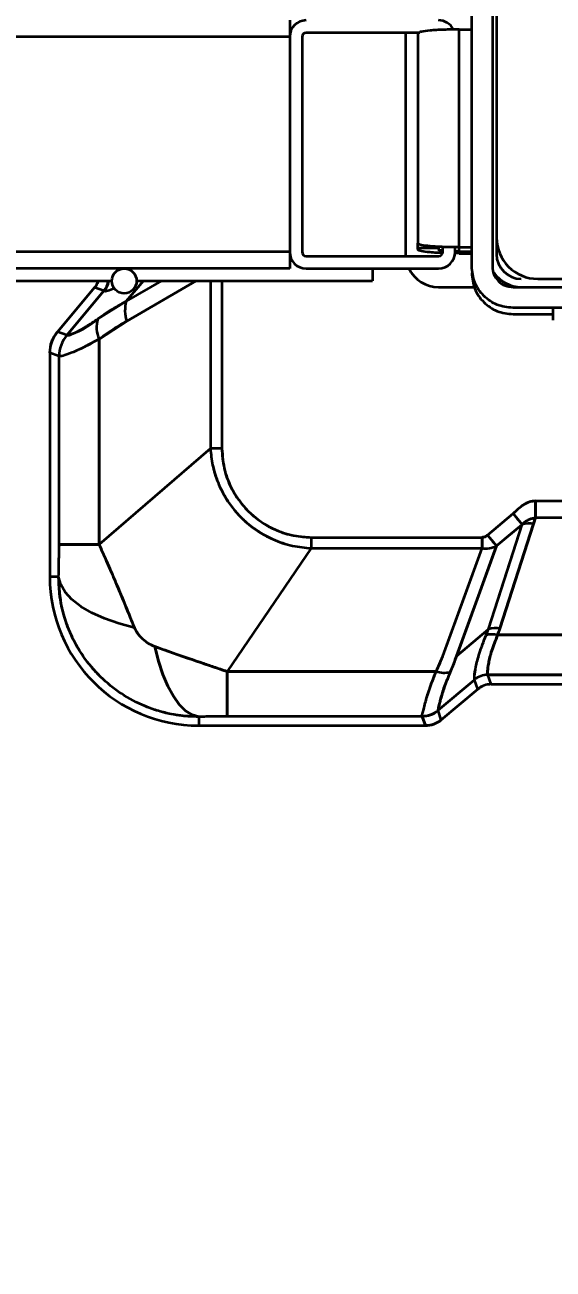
# Model space of a CAD drawing. Header units: millimetres. Extents: x 0 to 420, y 0 to 297.
# Drawn here: x 276.698 to 277.336, y 172.692 to 174.196 of the extents above; entities that cross this region are included whole.
import ezdxf

# ---------------------------------------------------------------- set-up
doc = ezdxf.new("R2010")
doc.units = ezdxf.units.MM
doc.layers.add('尺寸线层', color=150, linetype='Continuous')
doc.styles.add('SLDTEXTSTYLE2', font='TXT', dxfattribs={"width": 0.7})
doc.dimstyles.new('SLDDIMSTYLE0', dxfattribs={"dimtxt": 3.5, "dimasz": 3.302, "dimexe": 0, "dimexo": 0.0625, "dimgap": 0.875, "dimtad": 1, "dimdec": 1, "dimlfac": 100, "dimrnd": 1e-09, "dimzin": 12, "dimdsep": 46, "dimtxsty": 'SLDTEXTSTYLE2', "dimsah": 1, "dimcen": 0.09, "dimadec": 0, "dimazin": 3, "dimtfac": 1, "dimtdec": 3, "dimtofl": 0, "dimtmove": 0, "dimatfit": 3, "dimfxl": 0, "dimfrac": 2, "dimtolj": 1, "dimtzin": 12, "dimarcsym": 0})

# ---------------------------------------------------------------- blocks, each defined once
blk = doc.blocks.new('_D_6')
at = {"layer": '尺寸线层'}
for p, q in [((91.2154, 164.9172), (91.2154, 234.1922)), ((321.3154, 165.1871), (321.3154, 234.1922)), ((321.3154, 233.1922), (91.2154, 233.1922))]:
    blk.add_line(p, q, dxfattribs=at)
for points in [[(91.2154, 233.1922), (94.5174, 232.6842), (94.5174, 233.7002)], [(321.3154, 233.1922), (318.0134, 233.7002), (318.0134, 232.6842)]]:
    blk.add_solid(points, dxfattribs=at)
at = {"layer": '尺寸线层', "insert": (205.1726, 237.704), "char_height": 3.5, "attachment_point": 1, "style": 'SLDTEXTSTYLE2'}
blk.add_mtext('23010', dxfattribs=at)
blk = doc.blocks.new('_D_7')
at = {"layer": '尺寸线层'}
for p, q in [((70.597, 160.4022), (70.597, 246.1922)), ((332.8156, 175.1167), (332.8156, 246.1922)), ((332.8156, 245.1922), (70.597, 245.1922))]:
    blk.add_line(p, q, dxfattribs=at)
for points in [[(70.597, 245.1922), (73.899, 244.6842), (73.899, 245.7002)], [(332.8156, 245.1922), (329.5136, 245.7002), (329.5136, 244.6842)]]:
    blk.add_solid(points, dxfattribs=at)
at = {"layer": '尺寸线层', "insert": (202.8758, 249.704), "char_height": 3.5, "attachment_point": 1, "style": 'SLDTEXTSTYLE2'}
blk.add_mtext('26221.85', dxfattribs=at)

msp = doc.modelspace()

# ---------------------------------------------------------------- linework, layer by layer
at = {"color": 7, "linetype": 'Continuous', "lineweight": 35}
for p, q in [((277.2379, 173.9036), (277.2379, 174.4736)), ((277.2629, 174.4736), (277.2629, 173.9036)), ((277.2679, 174.4386), (277.2679, 173.9386)), ((277.0179, 174.2011), (277.0179, 174.1811)), ((277.2229, 173.9271), (277.2229, 174.1901)), ((277.2229, 174.1901), (277.2379, 174.1901)), ((277.0179, 174.1811), (267.4179, 174.1811)), ((277.0193, 174.1886), (277.0179, 174.1886)), ((277.0179, 174.1886), (277.0193, 174.1886)), ((277.0193, 174.1886), (277.0179, 174.1886)), ((277.0179, 174.1811), (277.0179, 173.9211)), ((277.0179, 174.1811), (277.0179, 173.9211)), ((277.0329, 174.1811), (277.0329, 173.9211)), ((277.1752, 174.1861), (277.0379, 174.1861)), ((277.1579, 174.1861), (277.1579, 173.9186)), ((277.1729, 174.1855), (277.1729, 173.9317)), ((277.2679, 173.9386), (277.2679, 173.9186)), ((277.0179, 173.9211), (267.4179, 173.9211)), ((277.0179, 173.9211), (277.0179, 173.9011)), ((277.1729, 173.9259), (277.1729, 173.9317)), ((277.1979, 173.9259), (277.1729, 173.9259)), ((277.1729, 173.924), (277.1729, 173.9259)), ((277.1979, 173.9259), (277.1979, 173.924)), ((277.2029, 173.9211), (277.2029, 173.9275)), ((277.2229, 173.9194), (277.2171, 173.9195)), ((277.2179, 173.9211), (277.2179, 173.9272)), ((277.2229, 173.9217), (277.2179, 173.9217)), ((277.2229, 173.9271), (277.2379, 173.9271)), ((277.2229, 173.9217), (277.2229, 173.9271)), ((277.2229, 173.9217), (277.2379, 173.9217)), ((277.2229, 173.9194), (277.2379, 173.9194)), ((277.0185, 173.9161), (277.0179, 173.9161)), ((277.0379, 173.9161), (277.1979, 173.9161)), ((277.1579, 173.9186), (277.158, 173.9161)), ((277.0179, 173.9011), (267.4179, 173.9011)), ((277.0379, 173.9011), (277.1979, 173.9011)), ((277.1179, 173.9011), (277.1179, 173.8861)), ((276.6329, 173.8861), (276.8029, 173.8861)), ((276.782, 173.8781), (276.7372, 173.8247)), ((276.782, 173.8781), (276.7372, 173.8247)), ((276.7484, 173.8207), (276.7932, 173.8741)), ((276.7932, 173.8741), (276.7484, 173.8207)), ((276.7932, 173.8741), (276.782, 173.8781)), ((276.7932, 173.8741), (276.782, 173.8781)), ((276.7936, 173.8738), (276.7932, 173.8741)), ((276.863, 173.8861), (276.8204, 173.8615)), ((276.8204, 173.8615), (276.841, 173.8861)), ((276.863, 173.8861), (276.8204, 173.8615)), ((276.841, 173.8861), (276.8204, 173.8615)), ((276.9048, 173.8861), (276.8209, 173.8376)), ((276.9048, 173.8861), (276.8209, 173.8376)), ((276.8329, 173.8861), (277.1179, 173.8861)), ((276.9221, 173.8861), (276.9221, 173.6836)), ((276.9221, 173.8861), (276.9221, 173.6836)), ((276.936, 173.8861), (276.936, 173.6836)), ((276.936, 173.8861), (276.936, 173.6836)), ((277.1979, 173.8786), (277.2413, 173.8786)), ((277.2879, 173.8786), (277.6479, 173.8786)), ((277.3179, 173.8886), (277.6179, 173.8886)), ((276.8204, 173.8615), (276.7861, 173.8403)), ((277.6479, 173.8536), (277.2879, 173.8536)), ((277.2879, 173.8459), (277.3363, 173.8459)), ((277.3363, 173.8386), (277.3363, 173.8536)), ((276.8209, 173.8376), (276.7876, 173.8157)), ((276.7484, 173.8207), (276.7372, 173.8247)), ((276.7484, 173.8207), (276.7372, 173.8247)), ((276.7484, 173.8207), (276.7486, 173.8205)), ((276.7876, 173.5675), (276.7876, 173.8157)), ((276.7876, 173.8157), (276.7876, 173.5675)), ((276.739, 173.795), (276.7279, 173.7991)), ((276.7279, 173.7991), (276.7279, 173.5286)), ((276.7279, 173.7991), (276.7279, 173.5286)), ((276.739, 173.795), (276.7279, 173.7991)), ((276.7393, 173.5675), (276.7393, 173.7949)), ((276.7393, 173.5675), (276.7393, 173.7949)), ((276.9221, 173.6836), (276.7876, 173.5675)), ((276.9221, 173.6836), (276.7876, 173.5675)), ((276.936, 173.6836), (276.9221, 173.6836)), ((276.936, 173.6836), (276.9221, 173.6836)), ((277.3151, 173.6), (277.3151, 173.6203)), ((277.3151, 173.6203), (277.6206, 173.6203)), ((277.3151, 173.6203), (277.3151, 173.6)), ((277.3151, 173.6203), (277.6206, 173.6203)), ((277.257, 173.5788), (277.2879, 173.6048)), ((277.257, 173.5788), (277.2879, 173.6048)), ((277.2989, 173.5917), (277.2879, 173.6048)), ((277.2582, 173.4652), (277.2989, 173.5917)), ((277.2679, 173.5657), (277.2989, 173.5917)), ((277.272, 173.4658), (277.3126, 173.5923)), ((277.3126, 173.5923), (277.272, 173.4658)), ((277.3126, 173.5923), (277.3151, 173.6)), ((277.3151, 173.6), (277.3126, 173.5923)), ((277.3151, 173.6), (277.6206, 173.6)), ((277.3151, 173.6), (277.6206, 173.6)), ((277.044, 173.5761), (277.044, 173.5629)), ((277.044, 173.5761), (277.2505, 173.5761)), ((277.044, 173.5761), (277.044, 173.5629)), ((277.044, 173.5761), (277.2505, 173.5761)), ((277.2505, 173.5761), (277.2505, 173.5629)), ((277.2505, 173.5629), (277.2505, 173.5761)), ((277.257, 173.5788), (277.2679, 173.5657)), ((277.044, 173.5629), (276.9425, 173.414)), ((277.044, 173.5629), (276.9425, 173.414)), ((277.044, 173.5629), (277.2505, 173.5629)), ((277.044, 173.5629), (277.2505, 173.5629)), ((277.2031, 173.4326), (277.2505, 173.5629)), ((277.2679, 173.5657), (277.2195, 173.4327)), ((276.7386, 173.5286), (276.7279, 173.5286)), ((276.7386, 173.5286), (276.7279, 173.5286)), ((277.2195, 173.4327), (277.2582, 173.4652)), ((277.2195, 173.4327), (277.2582, 173.4652)), ((277.2553, 173.4579), (277.2582, 173.4652)), ((277.272, 173.4658), (277.2693, 173.4582)), ((277.6665, 173.4582), (277.2693, 173.4582)), ((277.2693, 173.4582), (277.6665, 173.4582)), ((277.1949, 173.414), (277.2031, 173.4326)), ((277.2195, 173.4327), (277.2121, 173.4132)), ((277.1949, 173.414), (276.9425, 173.414)), ((276.9425, 173.414), (277.1949, 173.414)), ((276.9425, 173.414), (276.9425, 173.3597)), ((277.6784, 173.4101), (277.2574, 173.4101)), ((277.2574, 173.4101), (277.6784, 173.4101)), ((277.2574, 173.4101), (277.2574, 173.41)), ((277.2616, 173.3986), (277.2574, 173.41)), ((277.2616, 173.3986), (277.2574, 173.41)), ((277.1972, 173.3671), (277.2414, 173.4041)), ((277.1972, 173.3671), (277.2414, 173.4041)), ((277.2012, 173.3556), (277.2455, 173.3927)), ((277.2012, 173.3556), (277.2455, 173.3927)), ((277.2414, 173.4041), (277.2413, 173.4042)), ((277.2455, 173.3927), (277.2414, 173.4041)), ((277.2455, 173.3927), (277.2414, 173.4041)), ((277.2616, 173.3986), (277.6742, 173.3986)), ((277.2616, 173.3986), (277.6742, 173.3986)), ((277.2012, 173.3556), (277.1972, 173.3667)), ((277.2012, 173.3556), (277.1972, 173.3667)), ((276.9079, 173.3592), (276.9079, 173.3486)), ((276.9079, 173.3592), (276.9079, 173.3486)), ((276.9079, 173.3486), (277.182, 173.3486)), ((276.9079, 173.3486), (277.182, 173.3486)), ((277.1779, 173.3597), (276.9425, 173.3597)), ((277.1779, 173.3597), (276.9425, 173.3597)), ((277.1779, 173.3597), (277.1779, 173.3601)), ((277.182, 173.3486), (277.1779, 173.3597)), ((277.1779, 173.3597), (277.182, 173.3486))]:
    msp.add_line(p, q, dxfattribs=at)
at = {"color": 7, "linetype": 'Continuous', "lineweight": 35, "flags": 128}
for points in [[(277.2582, 173.4652), (277.2815, 173.5377), (277.2989, 173.5917)], [(277.2679, 173.5657), (277.2853, 173.5803), (277.2989, 173.5917)], [(277.2031, 173.4326), (277.2291, 173.5042), (277.2505, 173.5629)], [(277.2195, 173.4327), (277.2461, 173.5056), (277.2679, 173.5657)], [(276.8302, 173.4669), (276.8113, 173.4719), (276.794, 173.4779), (276.7786, 173.4849), (276.7653, 173.4926), (276.7546, 173.501), (276.7464, 173.5099), (276.7411, 173.5192), (276.7386, 173.5286)], [(276.9079, 173.3592), (276.8999, 173.3616), (276.8921, 173.3665), (276.8845, 173.3741), (276.8773, 173.384), (276.8707, 173.3962), (276.8646, 173.4104), (276.8593, 173.4265), (276.8548, 173.4441)], [(276.8548, 173.4441), (276.8593, 173.4265), (276.8646, 173.4104), (276.8707, 173.3962), (276.8773, 173.384), (276.8845, 173.3741), (276.8921, 173.3665), (276.8999, 173.3616), (276.9079, 173.3592)], [(276.9425, 173.3597), (276.9425, 173.3614), (276.9425, 173.3646), (276.9425, 173.3693), (276.9425, 173.3756), (276.9425, 173.3832), (276.9425, 173.3923), (276.9425, 173.4026), (276.9425, 173.414)]]:
    msp.add_lwpolyline(points, dxfattribs=at)
at = {"color": 7, "linetype": 'Continuous', "lineweight": 35}
msp.add_circle((276.8179, 173.8861), 0.015, dxfattribs=at)
for centre, radius, start, end in [((277.0379, 174.1811), 0.02, 90, 180), ((277.1979, 174.1811), 0.02, 26.7388, 90), ((277.0379, 174.1811), 0.005, 90, 180), ((277.3179, 173.9386), 0.05, 180, 270), ((277.0379, 173.9211), 0.02, 180, 270), ((277.0379, 173.9211), 0.005, 180, 270), ((277.1979, 173.9211), 0.02, 270, 0), ((277.1979, 173.9211), 0.005, 270, 0), ((277.2979, 173.9186), 0.03, 180, 270), ((277.1979, 173.9186), 0.04, 205.9445, 270), ((277.2979, 173.9186), 0.04, 213.7414, 270), ((276.774, 173.8902), 0.025, 320.0587, 350.6662), ((276.774, 173.8902), 0.025, 320.0587, 350.6662), ((276.7744, 173.8899), 0.025, 319.9734, 351.2359), ((276.7744, 173.8899), 0.025, 319.9711, 351.2382), ((276.8589, 173.8504), 0.0401, 163.9657, 198.5164), ((276.8589, 173.8504), 0.0401, 163.9657, 198.5164), ((276.7275, 173.9058), 0.0878, 283.911, 311.8265), ((276.8199, 173.83), 0.0354, 163.0377, 203.8628), ((276.8199, 173.83), 0.0354, 163.0377, 203.8627), ((276.7793, 173.7948), 0.0401, 140.0076, 179.8731), ((276.7793, 173.7948), 0.0401, 140.0076, 179.8731), ((277.307, 173.5626), 0.0302, 79.2035, 105.5502), ((277.307, 173.5626), 0.0302, 79.2033, 105.5504), ((276.9079, 173.5286), 0.18, 180, 270), ((276.9079, 173.5286), 0.18, 180, 270), ((277.2629, 173.4297), 0.0292, 77.3355, 105.0062), ((277.2629, 173.4297), 0.0292, 77.3355, 105.0062), ((277.2663, 173.4361), 0.0302, 79.2034, 105.5503), ((277.2663, 173.4361), 0.0302, 79.2034, 105.5503), ((277.205, 173.4455), 0.033, 252.1572, 282.5019), ((277.205, 173.4455), 0.033, 252.1572, 282.5019), ((277.2574, 173.385), 0.025, 90.0933, 129.9643), ((277.2574, 173.385), 0.025, 90.0933, 129.9643), ((277.178, 173.3901), 0.03, 269.859, 309.7499), ((277.178, 173.3901), 0.03, 269.859, 309.7499), ((277.1779, 173.3898), 0.03, 270.0586, 309.9414), ((277.1779, 173.3898), 0.03, 270.0586, 309.9414)]:
    msp.add_arc(centre, radius, start, end, dxfattribs=at)
for centre, major_axis, start_param, end_param in [((276.7629, 173.8942), (-0.0235, 0.0086), 2.793026, 3.160549), ((276.7679, 173.799), (-0.0376, 0.0137), 5.934618, 6.631752), ((277.2616, 173.3736), (-0.0086, 0.0235), 5.934618, 6.631752), ((277.182, 173.3786), (-0.0103, 0.0282), 2.793026, 3.49016)]:
    msp.add_ellipse(centre, major_axis=major_axis, ratio=0.998448, start_param=start_param, end_param=end_param, dxfattribs=at)
for points, knots in [([(277.2229, 174.1901), (277.2165, 174.19), (277.2068, 174.1899), (277.1952, 174.1894), (277.1853, 174.1886), (277.1783, 174.1877), (277.1759, 174.187), (277.1752, 174.1868)], [0, 0, 0, 0, 0.299097, 0.455785, 0.616825, 0.900471, 1, 1, 1, 1]), ([(277.1729, 173.9317), (277.1732, 173.9313), (277.1737, 173.9307), (277.1781, 173.9295), (277.1852, 173.9286), (277.1952, 173.9278), (277.2068, 173.9273), (277.2165, 173.9272), (277.2229, 173.9271)], [0, 0, 0, 0, 0.157309, 0.270586, 0.50035, 0.630794, 0.757716, 1, 1, 1, 1]), ([(277.2026, 173.9198), (277.2002, 173.9199), (277.1946, 173.9201), (277.1853, 173.9209), (277.1781, 173.9218), (277.1737, 173.923), (277.1732, 173.9236), (277.1729, 173.924)], [0, 0, 0, 0, 0.1415338, 0.319063, 0.6317533, 0.7859037, 1, 1, 1, 1]), ([(277.2029, 173.9227), (277.2019, 173.9228), (277.1998, 173.923), (277.1982, 173.9235), (277.198, 173.9238), (277.1979, 173.924)], [0, 0, 0, 0, 0.317075, 0.656145, 1, 1, 1, 1]), ([(276.782, 173.8781), (276.784, 173.8805), (276.786, 173.8829), (276.7865, 173.8859), (276.7865, 173.8861)], [0, 0, 0, 0, 0.948628, 1, 1, 1, 1]), ([(276.8062, 173.877), (276.8031, 173.8758), (276.7963, 173.873), (276.7946, 173.8735), (276.7936, 173.8738)], [0, 0, 0, 0, 0.454296, 1, 1, 1, 1]), ([(276.8062, 173.877), (276.8031, 173.8758), (276.7963, 173.873), (276.7946, 173.8735), (276.7936, 173.8738)], [0, 0, 0, 0, 0.4542958, 1, 1, 1, 1]), ([(276.8204, 173.8615), (276.8138, 173.8578), (276.8022, 173.8514), (276.791, 173.8437), (276.7861, 173.8403)], [0, 0, 0, 0, 0.56128, 1, 1, 1, 1]), ([(276.7486, 173.8205), (276.7496, 173.8205), (276.7515, 173.8204), (276.76, 173.8242), (276.7715, 173.8305), (276.7812, 173.837), (276.7861, 173.8403)], [0, 0, 0, 0, 0.267138, 0.52122, 0.755952, 1, 1, 1, 1]), ([(276.8209, 173.8376), (276.8146, 173.8338), (276.8033, 173.827), (276.7924, 173.8192), (276.7876, 173.8157)], [0, 0, 0, 0, 0.560375, 1, 1, 1, 1]), ([(276.7876, 173.8157), (276.7812, 173.8123), (276.7687, 173.8056), (276.7538, 173.7989), (276.7428, 173.7949), (276.7404, 173.7949), (276.7393, 173.7949)], [0, 0, 0, 0, 0.242152, 0.480299, 0.739078, 1, 1, 1, 1]), ([(276.7876, 173.8157), (276.7812, 173.8123), (276.7686, 173.8055), (276.7537, 173.7989), (276.7428, 173.7949), (276.7404, 173.7949), (276.7393, 173.7949)], [0, 0, 0, 0, 0.245129, 0.480308, 0.739086, 1, 1, 1, 1]), ([(276.7486, 173.8205), (276.7486, 173.8206), (276.7485, 173.8206), (276.7484, 173.8207), (276.7484, 173.8207)], [0, 0, 0, 0, 0.55998, 1, 1, 1, 1]), ([(276.9221, 173.6836), (276.9227, 173.6768), (276.9242, 173.6628), (276.9301, 173.6443), (276.9378, 173.628), (276.9467, 173.6142), (276.9574, 173.6016), (276.97, 173.5901), (276.9834, 173.5809), (277.0005, 173.5721), (277.0204, 173.5652), (277.0364, 173.5637), (277.044, 173.5629)], [0, 0, 0, 0, 0.107932, 0.22484, 0.307911, 0.39509, 0.486441, 0.571368, 0.666751, 0.744436, 0.877985, 1, 1, 1, 1]), ([(276.9221, 173.6836), (276.9227, 173.677), (276.9241, 173.6632), (276.9298, 173.6449), (276.9376, 173.6283), (276.9466, 173.6143), (276.9573, 173.6017), (276.9695, 173.5905), (276.9828, 173.5812), (277.0001, 173.5722), (277.0204, 173.5652), (277.0364, 173.5637), (277.044, 173.5629)], [0, 0, 0, 0, 0.105818, 0.221247, 0.303726, 0.397637, 0.486458, 0.56599, 0.660847, 0.744444, 0.877991, 1, 1, 1, 1]), ([(276.936, 173.6836), (276.9367, 173.6745), (276.9382, 173.6551), (276.9511, 173.6263), (276.971, 173.6029), (276.9949, 173.5871), (277.0189, 173.5779), (277.0357, 173.5767), (277.044, 173.5761)], [0, 0, 0, 0, 0.160273, 0.3456633, 0.5501326, 0.7003342, 0.8523705, 1, 1, 1, 1]), ([(276.936, 173.6836), (276.9361, 173.6796), (276.9364, 173.6715), (276.9386, 173.6593), (276.9432, 173.6442), (276.9517, 173.6267), (276.9656, 173.6091), (276.9826, 173.5946), (277.0019, 173.5841), (277.0226, 173.5774), (277.037, 173.5765), (277.044, 173.5761)], [0, 0, 0, 0, 0.070722, 0.143758, 0.21913, 0.352151, 0.485358, 0.616819, 0.745052, 0.874872, 1, 1, 1, 1]), ([(277.3151, 173.6203), (277.3126, 173.62), (277.3072, 173.6195), (277.2977, 173.6142), (277.2918, 173.6085), (277.2879, 173.6048)], [0, 0, 0, 0, 0.232787, 0.501982, 1, 1, 1, 1]), ([(277.2879, 173.6048), (277.2922, 173.609), (277.2984, 173.6149), (277.3081, 173.6197), (277.3129, 173.6201), (277.3151, 173.6203)], [0, 0, 0, 0, 0.558619, 0.78934, 1, 1, 1, 1]), ([(277.2879, 173.6048), (277.289, 173.6035), (277.2912, 173.6009), (277.2943, 173.5972), (277.297, 173.594), (277.2983, 173.5925), (277.2989, 173.5917)], [0, 0, 0, 0, 0.245848, 0.5, 0.754152, 1, 1, 1, 1]), ([(277.2989, 173.5917), (277.3004, 173.5931), (277.303, 173.5957), (277.3077, 173.5981), (277.3112, 173.5992), (277.3136, 173.5997), (277.3147, 173.5999), (277.3151, 173.6)], [0, 0, 0, 0, 0.326133, 0.603676, 0.826983, 0.923642, 1, 1, 1, 1]), ([(277.2989, 173.5917), (277.3002, 173.593), (277.3026, 173.5953), (277.3081, 173.5984), (277.3124, 173.5994), (277.3151, 173.6)], [0, 0, 0, 0, 0.294463, 0.5478516, 1, 1, 1, 1]), ([(277.2505, 173.5761), (277.2517, 173.5763), (277.2541, 173.5766), (277.256, 173.5781), (277.257, 173.5788)], [0, 0, 0, 0, 0.515698, 1, 1, 1, 1]), ([(277.257, 173.5788), (277.2559, 173.5781), (277.2545, 173.577), (277.2522, 173.5762), (277.251, 173.5762), (277.2505, 173.5761)], [0, 0, 0, 0, 0.521782, 0.769325, 1, 1, 1, 1]), ([(277.257, 173.5788), (277.258, 173.5775), (277.2602, 173.5749), (277.2633, 173.5712), (277.266, 173.568), (277.2673, 173.5665), (277.2679, 173.5657)], [0, 0, 0, 0, 0.245849, 0.500001, 0.754152, 1, 1, 1, 1]), ([(276.7386, 173.5286), (276.7387, 173.5327), (276.7389, 173.5399), (276.739, 173.5496), (276.7392, 173.5574), (276.7393, 173.5631), (276.7393, 173.5664), (276.7393, 173.5675)], [0, 0, 0, 0, 0.328027, 0.576182, 0.759071, 0.924275, 1, 1, 1, 1]), ([(276.7386, 173.5286), (276.7388, 173.5375), (276.7391, 173.5487), (276.7392, 173.5615), (276.7393, 173.5654), (276.7393, 173.5669), (276.7393, 173.5675)], [0, 0, 0, 0, 0.712288, 0.891315, 0.960245, 1, 1, 1, 1]), ([(276.7395, 173.5675), (276.7395, 173.5674), (276.7394, 173.5672), (276.7393, 173.5665), (276.7393, 173.5658), (276.7393, 173.5653)], [0, 0, 0, 0, 0.2070701, 0.4382708, 1, 1, 1, 1]), ([(276.7395, 173.5675), (276.7395, 173.5674), (276.7394, 173.5672), (276.7393, 173.5666), (276.7393, 173.5658), (276.7393, 173.5653)], [0, 0, 0, 0, 0.207126, 0.438229, 1, 1, 1, 1]), ([(276.7876, 173.5675), (276.7809, 173.5675), (276.7673, 173.5675), (276.7526, 173.5675), (276.7424, 173.5675), (276.7403, 173.5675), (276.7393, 173.5675)], [0, 0, 0, 0, 0.247804, 0.5, 0.752196, 1, 1, 1, 1]), ([(276.7397, 173.5675), (276.7409, 173.5675), (276.7433, 173.5675), (276.7547, 173.5675), (276.7696, 173.5675), (276.7816, 173.5675), (276.7876, 173.5675)], [0, 0, 0, 0, 0.259023, 0.549075, 0.776489, 1, 1, 1, 1]), ([(276.8302, 173.4669), (276.8275, 173.4737), (276.8225, 173.486), (276.8153, 173.5037), (276.8089, 173.5189), (276.8028, 173.5333), (276.7956, 173.5495), (276.7906, 173.5608), (276.7876, 173.5675)], [0, 0, 0, 0, 0.200911, 0.368663, 0.517677, 0.648189, 0.791452, 1, 1, 1, 1]), ([(276.7876, 173.5675), (276.7896, 173.563), (276.7936, 173.5539), (276.7993, 173.5412), (276.8043, 173.5297), (276.8108, 173.5146), (276.8195, 173.4934), (276.8265, 173.476), (276.8302, 173.4669)], [0, 0, 0, 0, 0.140816, 0.284488, 0.382285, 0.482496, 0.729213, 1, 1, 1, 1]), ([(277.2505, 173.5629), (277.2535, 173.5628), (277.2597, 173.5624), (277.2651, 173.5646), (277.2679, 173.5657)], [0, 0, 0, 0, 0.487848, 1, 1, 1, 1]), ([(277.2505, 173.5629), (277.2535, 173.5628), (277.2597, 173.5624), (277.2651, 173.5646), (277.2679, 173.5657)], [0, 0, 0, 0, 0.487848, 1, 1, 1, 1]), ([(276.9079, 173.3592), (276.8996, 173.3596), (276.8839, 173.3602), (276.8623, 173.365), (276.839, 173.3731), (276.814, 173.3863), (276.7914, 173.4046), (276.7745, 173.4234), (276.7621, 173.4414), (276.7506, 173.4639), (276.7408, 173.493), (276.7394, 173.5161), (276.7386, 173.5286)], [0, 0, 0, 0, 0.0936491, 0.1765381, 0.2486563, 0.3719099, 0.4934606, 0.574793, 0.6568318, 0.739576, 0.8591076, 1, 1, 1, 1]), ([(276.9079, 173.3592), (276.9011, 173.3595), (276.8899, 173.3598), (276.8737, 173.3625), (276.8589, 173.3662), (276.8383, 173.3734), (276.814, 173.3863), (276.7886, 173.4069), (276.7675, 173.4319), (276.7549, 173.4545), (276.7481, 173.4719), (276.7447, 173.4829), (276.7418, 173.4949), (276.7392, 173.5101), (276.7388, 173.5218), (276.7386, 173.5286)], [0, 0, 0, 0, 0.076443, 0.126237, 0.185346, 0.248673, 0.371897, 0.493418, 0.615548, 0.739261, 0.783292, 0.826338, 0.868398, 0.923222, 1, 1, 1, 1]), ([(276.8548, 173.4441), (276.852, 173.4454), (276.8461, 173.4481), (276.8391, 173.4541), (276.8335, 173.4604), (276.8313, 173.4648), (276.8302, 173.4669)], [0, 0, 0, 0, 0.271199, 0.565293, 0.791649, 1, 1, 1, 1]), ([(276.8302, 173.4669), (276.8314, 173.4646), (276.834, 173.4597), (276.84, 173.4533), (276.8469, 173.4477), (276.8522, 173.4453), (276.8548, 173.4441)], [0, 0, 0, 0, 0.228464, 0.490672, 0.757738, 1, 1, 1, 1]), ([(277.2413, 173.4042), (277.2412, 173.4054), (277.2409, 173.4076), (277.2427, 173.4189), (277.2467, 173.4354), (277.2524, 173.4504), (277.2553, 173.4579)], [0, 0, 0, 0, 0.244342, 0.486563, 0.740272, 1, 1, 1, 1]), ([(277.2413, 173.4042), (277.2412, 173.4054), (277.2409, 173.4077), (277.2428, 173.419), (277.2467, 173.4354), (277.2524, 173.4504), (277.2553, 173.4579)], [0, 0, 0, 0, 0.247443, 0.48656, 0.74027, 1, 1, 1, 1]), ([(277.2553, 173.4579), (277.2559, 173.4593), (277.2569, 173.4617), (277.2578, 173.4641), (277.2582, 173.4652)], [0, 0, 0, 0, 0.557625, 1, 1, 1, 1]), ([(277.2693, 173.4582), (277.2667, 173.4516), (277.2615, 173.4385), (277.2582, 173.4239), (277.2567, 173.4134), (277.2572, 173.4112), (277.2574, 173.4101)], [0, 0, 0, 0, 0.249344, 0.499045, 0.737295, 1, 1, 1, 1]), ([(277.2574, 173.4101), (277.2572, 173.4111), (277.2567, 173.4133), (277.2582, 173.4236), (277.2615, 173.4385), (277.2667, 173.4516), (277.2693, 173.4582)], [0, 0, 0, 0, 0.2507, 0.500956, 0.750656, 1, 1, 1, 1]), ([(277.2693, 173.4582), (277.2698, 173.4596), (277.2708, 173.4621), (277.2716, 173.4646), (277.272, 173.4658)], [0, 0, 0, 0, 0.557248, 1, 1, 1, 1]), ([(276.9425, 173.414), (276.9371, 173.4158), (276.9271, 173.4191), (276.9128, 173.4239), (276.8975, 173.4291), (276.8782, 173.4358), (276.8633, 173.4411), (276.8548, 173.4441)], [0, 0, 0, 0, 0.1882287, 0.3449482, 0.4863499, 0.7070934, 1, 1, 1, 1]), ([(276.8548, 173.4441), (276.8698, 173.4388), (276.899, 173.4285), (276.9283, 173.4188), (276.9425, 173.414)], [0, 0, 0, 0, 0.513929, 1, 1, 1, 1]), ([(277.1949, 173.414), (277.1966, 173.4175), (277.1996, 173.4236), (277.202, 173.4299), (277.2031, 173.4326)], [0, 0, 0, 0, 0.561448, 1, 1, 1, 1]), ([(277.2121, 173.4132), (277.2137, 173.4168), (277.2165, 173.4233), (277.2186, 173.4298), (277.2195, 173.4327)], [0, 0, 0, 0, 0.560162, 1, 1, 1, 1]), ([(277.1779, 173.3601), (277.1781, 173.361), (277.1785, 173.3627), (277.1798, 173.3682), (277.1822, 173.3775), (277.1864, 173.3921), (277.1921, 173.4069), (277.1949, 173.414)], [0, 0, 0, 0, 0.1664504, 0.3269136, 0.4800958, 0.7496982, 1, 1, 1, 1]), ([(277.1779, 173.3601), (277.1781, 173.361), (277.1785, 173.3627), (277.1798, 173.3682), (277.1816, 173.3753), (277.1839, 173.3834), (277.1876, 173.3954), (277.1919, 173.4065), (277.1949, 173.414)], [0, 0, 0, 0, 0.166395, 0.326802, 0.479925, 0.610174, 0.735331, 1, 1, 1, 1]), ([(277.1972, 173.3671), (277.1974, 173.3683), (277.198, 173.3708), (277.2004, 173.3809), (277.2045, 173.3949), (277.2096, 173.4071), (277.2121, 173.4132)], [0, 0, 0, 0, 0.2528467, 0.5043174, 0.7535838, 1, 1, 1, 1]), ([(277.2121, 173.4132), (277.2107, 173.41), (277.2079, 173.4034), (277.2047, 173.3947), (277.2022, 173.387), (277.1998, 173.3787), (277.1979, 173.3707), (277.1974, 173.3683), (277.1972, 173.3671)], [0, 0, 0, 0, 0.128995, 0.260465, 0.386664, 0.51504, 0.752772, 1, 1, 1, 1]), ([(277.2574, 173.41), (277.2574, 173.41), (277.2574, 173.41), (277.2574, 173.4101), (277.2574, 173.4101)], [0, 0, 0, 0, 0.5600093, 1, 1, 1, 1]), ([(277.2414, 173.4041), (277.2414, 173.4041), (277.2414, 173.4042), (277.2413, 173.4042), (277.2413, 173.4042)], [0, 0, 0, 0, 0.5600123, 1, 1, 1, 1]), ([(276.9425, 173.3597), (276.9375, 173.3597), (276.9297, 173.3597), (276.9183, 173.3595), (276.9118, 173.3593), (276.9079, 173.3592)], [0, 0, 0, 0, 0.41756, 0.652673, 1, 1, 1, 1]), ([(276.9425, 173.3597), (276.9398, 173.3597), (276.9331, 173.3597), (276.9214, 173.3595), (276.9128, 173.3593), (276.9079, 173.3592)], [0, 0, 0, 0, 0.226599, 0.561025, 1, 1, 1, 1]), ([(277.1779, 173.3597), (277.1779, 173.3598), (277.1779, 173.3599), (277.1779, 173.3601), (277.1779, 173.3601)], [0, 0, 0, 0, 0.559868, 1, 1, 1, 1])]:
    msp.add_open_spline(points, degree=3, knots=knots, dxfattribs=at)
for points in [[(277.2879, 173.8536), (277.2813, 173.8543), (277.2682, 173.8558), (277.2517, 173.8674), (277.2401, 173.8839), (277.2386, 173.897), (277.2379, 173.9036)], [(277.2379, 173.8959), (277.2386, 173.8893), (277.2401, 173.8762), (277.2517, 173.8597), (277.2682, 173.8481), (277.2813, 173.8466), (277.2879, 173.8459)], [(277.2629, 173.9036), (277.2633, 173.9003), (277.264, 173.8938), (277.2698, 173.8855), (277.2781, 173.8797), (277.2846, 173.879), (277.2879, 173.8786)], [(276.7279, 173.7991), (276.7283, 173.8038), (276.7291, 173.8132), (276.7345, 173.8209), (276.7372, 173.8247)], [(277.2616, 173.3986), (277.2586, 173.3983), (277.2527, 173.3979), (277.2479, 173.3945), (277.2455, 173.3927)], [(277.2012, 173.3556), (277.1983, 173.3536), (277.1926, 173.3495), (277.1855, 173.3489), (277.182, 173.3486)]]:
    msp.add_open_spline(points, degree=3, dxfattribs=at)

# ---------------------------------------------------------------- dimensions: what is measured, and where the dimension line sits
at = {"layer": '尺寸线层'}
for base, p1, p2, picture, middle in [((70.597, 245.1922), (332.8156, 175.1167), (70.597, 160.4022), '_D_7', (209.0129, 245.1922)), ((91.2154, 233.1922), (321.3154, 165.1871), (91.2154, 164.9172), '_D_6', (209.0129, 233.1922))]:
    dim = msp.add_linear_dim(base=base, p1=p1, p2=p2, angle=0, dimstyle='SLDDIMSTYLE0', dxfattribs=at)
    dim.commit()
    dim.dimension.update_dxf_attribs({"geometry": picture, "text_midpoint": middle, "dimtype": 160})

doc.saveas('drawing.dxf')
